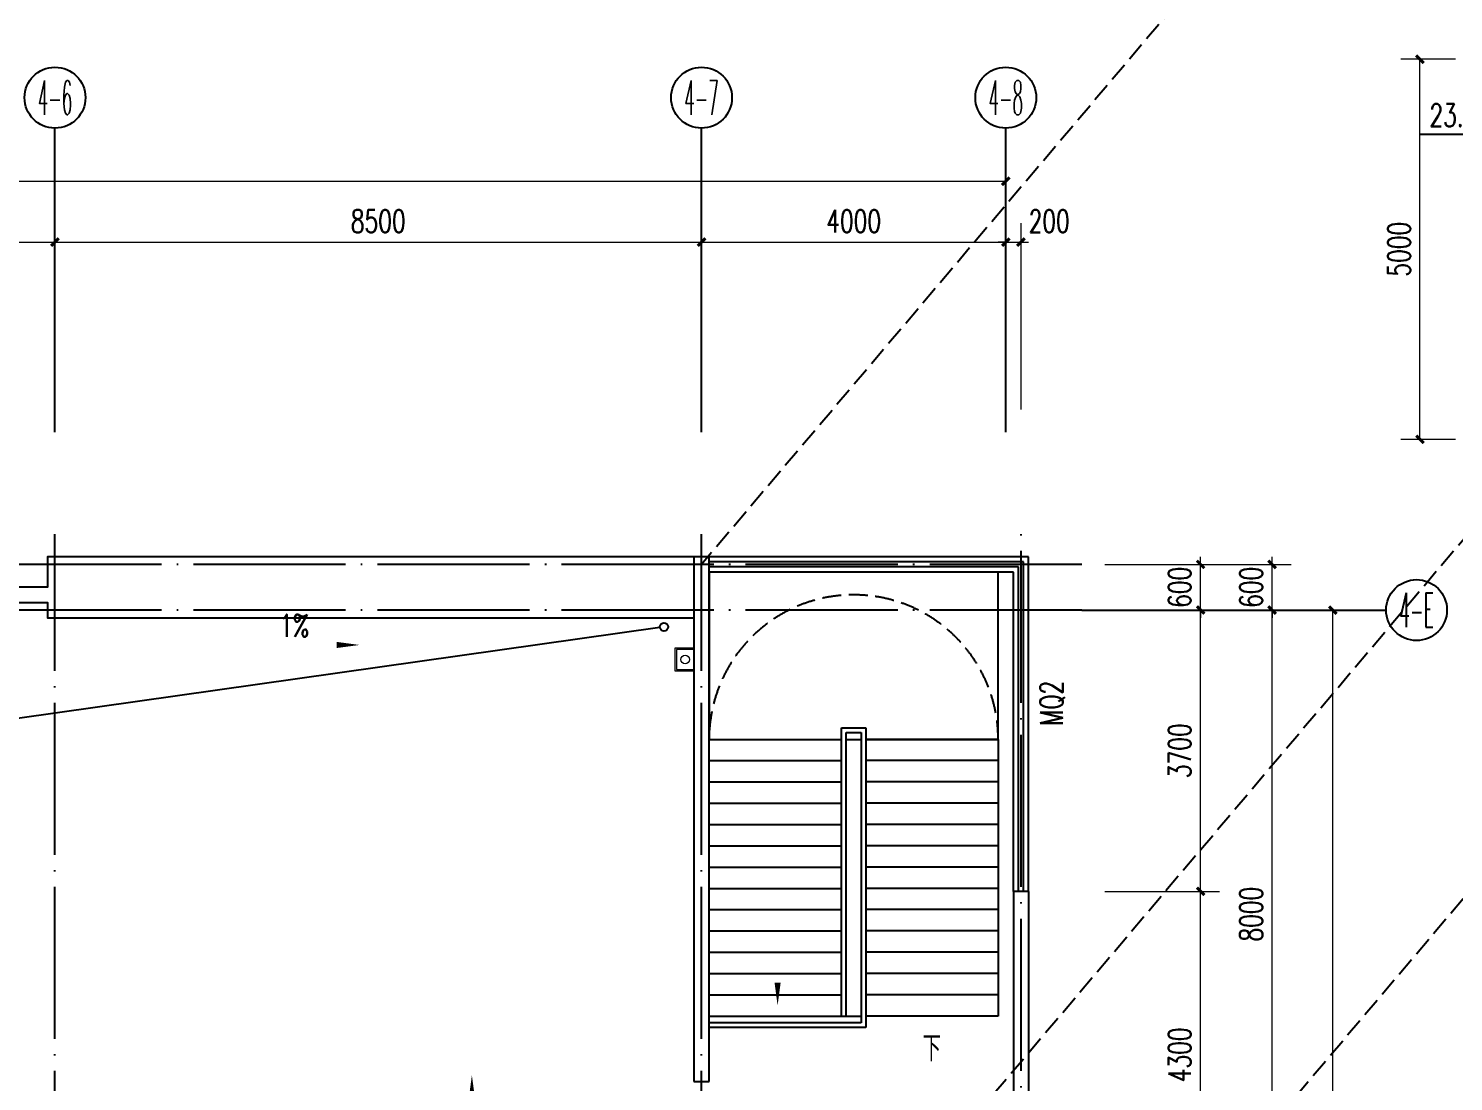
# Model space of a CAD drawing. Extents: x -124594 to 516503, y -3148 to 203159.
# Drawn here: x 391063 to 409797, y 109591 to 123440 of the extents above; entities that cross this region are included whole.
import ezdxf
from ezdxf.enums import TextEntityAlignment as Align

# ---------------------------------------------------------------- set-up
doc = ezdxf.new("R2010")
doc.units = 0
doc.header["$LTSCALE"] = 1000
doc.header["$MEASUREMENT"] = 0
doc.linetypes.add('DASH', pattern=[0.35, 0.25, -0.1])
doc.linetypes.add('DOTE', pattern=[2.42, 2, -0.2, 0.02, -0.2])
for name, color, linetype in [('AXIS', 3, 'Continuous'), ('AXIS_TEXT', 7, 'Continuous'), ('CURTWALL', 4, 'Continuous'), ('DIM_SYMB', 3, 'Continuous'), ('J-ANNO-标高标注', 144, 'Continuous'), ('J-AXIS-轴线', 1, 'DOTE'), ('J-DETL-立管管线', 181, 'Continuous'), ('J-FLOR-屋顶', 140, 'Continuous'), ('J-STAIR-楼梯', 142, 'Continuous'), ('J-WALL-墙体', 2, 'Continuous'), ('PUB_DIM', 3, 'Continuous'), ('WINDOW_TEXT', 7, 'Continuous'), ('分水线', 4, 'Continuous')]:
    doc.layers.add(name, color=color, linetype=linetype)
doc.layers.add('建筑底图', color=8, linetype='Continuous', lineweight=5)
doc.styles.add('_TCH_AXIS', font='COMPLEX', dxfattribs={"bigfont": 'GBCBIG'})
doc.styles.add('_TCH_DIM', font='SIMPLEX', dxfattribs={"bigfont": 'GBCBIG'})
doc.styles.add('_TCH_DIM_T3', font='SIMPLEX', dxfattribs={"width": 0.705882, "bigfont": 'GBCBIG'})
doc.styles.add('_TCH_WINDOW', font='SIMPLEX', dxfattribs={"height": 3.5, "bigfont": 'GBCBIG'})
doc.styles.add('COMPLEX', font='COMPLEX')
doc.dimstyles.new('_TCH_ARCH&&100', dxfattribs={"dimtxt": 297.5, "dimasz": 100, "dimexe": 250, "dimexo": 300, "dimgap": 126.25, "dimtad": 1, "dimdec": 0, "dimzin": 0, "dimdsep": 46, "dimtxsty": '_TCH_DIM_T3', "dimblk": 'ARCHTICK', "dimcen": 0.09, "dimclrt": 7, "dimazin": 2, "dimtfac": 1, "dimtdec": 0, "dimtix": 1, "dimtmove": 2, "dimatfit": 3, "dimfxl": 1, "dimtolj": 1, "dimtzin": 0, "dimarcsym": 0})

# ---------------------------------------------------------------- blocks, each defined once
blk = doc.blocks.new('_AXISO')
blk.add_circle((0, 0), 0.5)
at = {"layer": 'AXIS_TEXT', "style": 'COMPLEX', "width": 1.041667}
blk.add_attdef('A', text='', height=0.56, dxfattribs=at).set_placement((-0.25, -0.28), (0.25, -0.28), align=Align.FIT)
blk = doc.blocks.new('_ArchTick')
at = {"color": 0, "linetype": 'ByBlock', "const_width": 0.4}
blk.add_lwpolyline([(-0.5, -0.5), (0.5, 0.5)], dxfattribs=at)
blk = doc.blocks.new('*D258')
at = {"layer": 'AXIS', "color": 0, "lineweight": -2, "transparency": 16777216}
for p, q in [((357411, 118430), (357411, 121680)), ((403911, 118430), (403911, 121680)), ((357411, 121430), (403911, 121430))]:
    blk.add_line(p, q, dxfattribs=at)
at = {"layer": 'Defpoints', "color": 0, "transparency": 16777216}
for p in [(403911, 121430), (357411, 118130), (403911, 118130)]:
    blk.add_point(p, dxfattribs=at)
at = {"layer": 'AXIS', "color": 0, "lineweight": -2, "transparency": 16777216, "xscale": 100, "yscale": 100, "zscale": 100, "rotation": 180}
blk.add_blockref('_ArchTick', (357411, 121430), dxfattribs=at)
at = {"layer": 'AXIS', "color": 0, "lineweight": -2, "transparency": 16777216, "xscale": 100, "yscale": 100, "zscale": 100}
blk.add_blockref('_ArchTick', (403911, 121430), dxfattribs=at)
at = {"layer": 'AXIS', "color": 7, "transparency": 16777216, "insert": (380661, 121705), "char_height": 297.5, "attachment_point": 5, "style": '_TCH_DIM_T3'}
blk.add_mtext('\\A1;46500', dxfattribs=at)
blk = doc.blocks.new('*D259')
at = {"layer": 'AXIS', "color": 0, "lineweight": -2, "transparency": 16777216}
for p, q in [((403911, 118430), (403911, 120880)), ((404111, 118430), (404111, 120880)), ((403911, 120630), (403811, 120630)), ((403911, 120630), (404111, 120630)), ((404111, 120630), (404211, 120630))]:
    blk.add_line(p, q, dxfattribs=at)
at = {"layer": 'Defpoints', "color": 0, "transparency": 16777216}
for p in [(404111, 120630), (403911, 118130), (404111, 118130)]:
    blk.add_point(p, dxfattribs=at)
at = {"layer": 'AXIS', "color": 0, "lineweight": -2, "transparency": 16777216, "xscale": 100, "yscale": 100, "zscale": 100}
blk.add_blockref('_ArchTick', (403911, 120630), dxfattribs=at)
at = {"layer": 'AXIS', "color": 0, "lineweight": -2, "transparency": 16777216, "xscale": 100, "yscale": 100, "zscale": 100, "rotation": 180}
blk.add_blockref('_ArchTick', (404111, 120630), dxfattribs=at)
at = {"layer": 'AXIS', "color": 7, "transparency": 16777216, "insert": (404481, 120905), "char_height": 297.5, "attachment_point": 5, "style": '_TCH_DIM_T3'}
blk.add_mtext('\\A1;200', dxfattribs=at)
blk = doc.blocks.new('*D260')
at = {"layer": 'AXIS', "color": 0, "lineweight": -2, "transparency": 16777216}
for p, q in [((399911, 118430), (399911, 120880)), ((403911, 118430), (403911, 120880)), ((399911, 120630), (403911, 120630))]:
    blk.add_line(p, q, dxfattribs=at)
at = {"layer": 'Defpoints', "color": 0, "transparency": 16777216}
for p in [(403911, 120630), (399911, 118130), (403911, 118130)]:
    blk.add_point(p, dxfattribs=at)
at = {"layer": 'AXIS', "color": 0, "lineweight": -2, "transparency": 16777216, "xscale": 100, "yscale": 100, "zscale": 100, "rotation": 180}
blk.add_blockref('_ArchTick', (399911, 120630), dxfattribs=at)
at = {"layer": 'AXIS', "color": 0, "lineweight": -2, "transparency": 16777216, "xscale": 100, "yscale": 100, "zscale": 100}
blk.add_blockref('_ArchTick', (403911, 120630), dxfattribs=at)
at = {"layer": 'AXIS', "color": 7, "transparency": 16777216, "insert": (401911, 120905), "char_height": 297.5, "attachment_point": 5, "style": '_TCH_DIM_T3'}
blk.add_mtext('\\A1;4000', dxfattribs=at)
blk = doc.blocks.new('*D261')
at = {"layer": 'AXIS', "color": 0, "lineweight": -2, "transparency": 16777216}
for p, q in [((391411, 118430), (391411, 120880)), ((399911, 118430), (399911, 120880)), ((391411, 120630), (399911, 120630))]:
    blk.add_line(p, q, dxfattribs=at)
at = {"layer": 'Defpoints', "color": 0, "transparency": 16777216}
for p in [(399911, 120630), (391411, 118130), (399911, 118130)]:
    blk.add_point(p, dxfattribs=at)
at = {"layer": 'AXIS', "color": 0, "lineweight": -2, "transparency": 16777216, "xscale": 100, "yscale": 100, "zscale": 100, "rotation": 180}
blk.add_blockref('_ArchTick', (391411, 120630), dxfattribs=at)
at = {"layer": 'AXIS', "color": 0, "lineweight": -2, "transparency": 16777216, "xscale": 100, "yscale": 100, "zscale": 100}
blk.add_blockref('_ArchTick', (399911, 120630), dxfattribs=at)
at = {"layer": 'AXIS', "color": 7, "transparency": 16777216, "insert": (395661, 120905), "char_height": 297.5, "attachment_point": 5, "style": '_TCH_DIM_T3'}
blk.add_mtext('\\A1;8500', dxfattribs=at)
blk = doc.blocks.new('*D262')
at = {"layer": 'AXIS', "color": 0, "lineweight": -2, "transparency": 16777216}
for p, q in [((382911, 118430), (382911, 120880)), ((391411, 118430), (391411, 120880)), ((382911, 120630), (391411, 120630))]:
    blk.add_line(p, q, dxfattribs=at)
at = {"layer": 'Defpoints', "color": 0, "transparency": 16777216}
for p in [(391411, 120630), (382911, 118130), (391411, 118130)]:
    blk.add_point(p, dxfattribs=at)
at = {"layer": 'AXIS', "color": 0, "lineweight": -2, "transparency": 16777216, "xscale": 100, "yscale": 100, "zscale": 100, "rotation": 180}
blk.add_blockref('_ArchTick', (382911, 120630), dxfattribs=at)
at = {"layer": 'AXIS', "color": 0, "lineweight": -2, "transparency": 16777216, "xscale": 100, "yscale": 100, "zscale": 100}
blk.add_blockref('_ArchTick', (391411, 120630), dxfattribs=at)
at = {"layer": 'AXIS', "color": 7, "transparency": 16777216, "insert": (387161, 120905), "char_height": 297.5, "attachment_point": 5, "style": '_TCH_DIM_T3'}
blk.add_mtext('\\A1;8500', dxfattribs=at)
blk = doc.blocks.new('*D267')
at = {"layer": 'AXIS', "color": 0, "lineweight": -2, "transparency": 16777216}
for p, q in [((405211, 115791), (408461, 115791)), ((408211, 91791), (408211, 115791)), ((405211, 91791), (408461, 91791))]:
    blk.add_line(p, q, dxfattribs=at)
at = {"layer": 'Defpoints', "color": 0, "transparency": 16777216}
for p in [(404911, 115791), (408211, 115791), (404911, 91791)]:
    blk.add_point(p, dxfattribs=at)
at = {"layer": 'AXIS', "color": 0, "lineweight": -2, "transparency": 16777216, "xscale": 100, "yscale": 100, "zscale": 100}
for p, rotation in [((408211, 115791), 90), ((408211, 91791), 270)]:
    blk.add_blockref('_ArchTick', p, dxfattribs=dict(at, rotation=rotation))
at = {"layer": 'AXIS', "color": 7, "transparency": 16777216, "insert": (407936, 103791), "char_height": 297.5, "attachment_point": 5, "rotation": 90, "style": '_TCH_DIM_T3'}
blk.add_mtext('\\A1;24000', dxfattribs=at)
blk = doc.blocks.new('*D272')
at = {"layer": 'AXIS', "color": 0, "lineweight": -2, "transparency": 16777216}
for p, q in [((405211, 115791), (407661, 115791)), ((407411, 107791), (407411, 115791)), ((405211, 107791), (407661, 107791))]:
    blk.add_line(p, q, dxfattribs=at)
at = {"layer": 'Defpoints', "color": 0, "transparency": 16777216}
for p in [(404911, 115791), (407411, 115791), (404911, 107791)]:
    blk.add_point(p, dxfattribs=at)
at = {"layer": 'AXIS', "color": 0, "lineweight": -2, "transparency": 16777216, "xscale": 100, "yscale": 100, "zscale": 100}
for p, rotation in [((407411, 115791), 90), ((407411, 107791), 270)]:
    blk.add_blockref('_ArchTick', p, dxfattribs=dict(at, rotation=rotation))
at = {"layer": 'AXIS', "color": 7, "transparency": 16777216, "insert": (407136, 111791), "char_height": 297.5, "attachment_point": 5, "rotation": 90, "style": '_TCH_DIM_T3'}
blk.add_mtext('\\A1;8000', dxfattribs=at)
blk = doc.blocks.new('*D273')
at = {"layer": 'AXIS', "color": 0, "lineweight": -2, "transparency": 16777216}
for p, q in [((405211, 116391), (407661, 116391)), ((407411, 116391), (407411, 116491)), ((407411, 115791), (407411, 116391)), ((405211, 115791), (407661, 115791)), ((407411, 115791), (407411, 115691))]:
    blk.add_line(p, q, dxfattribs=at)
at = {"layer": 'Defpoints', "color": 0, "transparency": 16777216}
for p in [(404911, 116391), (407411, 116391), (404911, 115791)]:
    blk.add_point(p, dxfattribs=at)
at = {"layer": 'AXIS', "color": 0, "lineweight": -2, "transparency": 16777216, "xscale": 100, "yscale": 100, "zscale": 100}
for p, rotation in [((407411, 116391), 270), ((407411, 115791), 90)]:
    blk.add_blockref('_ArchTick', p, dxfattribs=dict(at, rotation=rotation))
at = {"layer": 'AXIS', "color": 7, "transparency": 16777216, "insert": (407136, 116091), "char_height": 297.5, "attachment_point": 5, "rotation": 90, "style": '_TCH_DIM_T3'}
blk.add_mtext('\\A1;600', dxfattribs=at)
blk = doc.blocks.new('*D288')
at = {"layer": 'Defpoints', "color": 0, "transparency": 16777216}
for p in [(409356, 123036), (410125, 123036), (410125, 118036)]:
    blk.add_point(p, dxfattribs=at)
at = {"layer": 'PUB_DIM', "color": 0, "lineweight": -2, "transparency": 16777216}
for p, q in [((409825, 123036), (409106, 123036)), ((409356, 118036), (409356, 123036)), ((409825, 118036), (409106, 118036))]:
    blk.add_line(p, q, dxfattribs=at)
at = {"layer": 'PUB_DIM', "color": 0, "lineweight": -2, "transparency": 16777216, "xscale": 100, "yscale": 100, "zscale": 100}
for p, rotation in [((409356, 123036), 90), ((409356, 118036), 270)]:
    blk.add_blockref('_ArchTick', p, dxfattribs=dict(at, rotation=rotation))
at = {"layer": 'PUB_DIM', "color": 7, "transparency": 16777216, "insert": (409081, 120536), "char_height": 297.5, "attachment_point": 5, "rotation": 90, "style": '_TCH_DIM_T3'}
blk.add_mtext('\\A1;5000', dxfattribs=at)
blk = doc.blocks.new('*D300')
at = {"layer": 'Defpoints', "color": 0, "transparency": 16777216}
for p in [(404911, 112091), (406472, 112091), (404911, 107791)]:
    blk.add_point(p, dxfattribs=at)
at = {"layer": 'PUB_DIM', "color": 0, "lineweight": -2, "transparency": 16777216}
for p, q in [((405211, 112091), (406722, 112091)), ((406472, 107791), (406472, 112091)), ((405211, 107791), (406722, 107791))]:
    blk.add_line(p, q, dxfattribs=at)
at = {"layer": 'PUB_DIM', "color": 0, "lineweight": -2, "transparency": 16777216, "xscale": 100, "yscale": 100, "zscale": 100}
for p, rotation in [((406472, 112091), 90), ((406472, 107791), 270)]:
    blk.add_blockref('_ArchTick', p, dxfattribs=dict(at, rotation=rotation))
at = {"layer": 'PUB_DIM', "color": 7, "transparency": 16777216, "insert": (406197, 109941), "char_height": 297.5, "attachment_point": 5, "rotation": 90, "style": '_TCH_DIM_T3'}
blk.add_mtext('\\A1;4300', dxfattribs=at)
blk = doc.blocks.new('*D301')
at = {"layer": 'Defpoints', "color": 0, "transparency": 16777216}
for p in [(404911, 115791), (406472, 115791), (404911, 112091)]:
    blk.add_point(p, dxfattribs=at)
at = {"layer": 'PUB_DIM', "color": 0, "lineweight": -2, "transparency": 16777216}
for p, q in [((405211, 115791), (406722, 115791)), ((406472, 112091), (406472, 115791)), ((405211, 112091), (406722, 112091))]:
    blk.add_line(p, q, dxfattribs=at)
at = {"layer": 'PUB_DIM', "color": 0, "lineweight": -2, "transparency": 16777216, "xscale": 100, "yscale": 100, "zscale": 100}
for p, rotation in [((406472, 115791), 90), ((406472, 112091), 270)]:
    blk.add_blockref('_ArchTick', p, dxfattribs=dict(at, rotation=rotation))
at = {"layer": 'PUB_DIM', "color": 7, "transparency": 16777216, "insert": (406197, 113941), "char_height": 297.5, "attachment_point": 5, "rotation": 90, "style": '_TCH_DIM_T3'}
blk.add_mtext('\\A1;3700', dxfattribs=at)
blk = doc.blocks.new('*D302')
at = {"layer": 'Defpoints', "color": 0, "transparency": 16777216}
for p in [(404911, 116391), (406472, 116391), (404911, 115791)]:
    blk.add_point(p, dxfattribs=at)
at = {"layer": 'PUB_DIM', "color": 0, "lineweight": -2, "transparency": 16777216}
for p, q in [((405211, 116391), (406722, 116391)), ((406472, 116391), (406472, 116491)), ((406472, 115791), (406472, 116391)), ((405211, 115791), (406722, 115791)), ((406472, 115791), (406472, 115691))]:
    blk.add_line(p, q, dxfattribs=at)
at = {"layer": 'PUB_DIM', "color": 0, "lineweight": -2, "transparency": 16777216, "xscale": 100, "yscale": 100, "zscale": 100}
for p, rotation in [((406472, 116391), 270), ((406472, 115791), 90)]:
    blk.add_blockref('_ArchTick', p, dxfattribs=dict(at, rotation=rotation))
at = {"layer": 'PUB_DIM', "color": 7, "transparency": 16777216, "insert": (406197, 116091), "char_height": 297.5, "attachment_point": 5, "rotation": 90, "style": '_TCH_DIM_T3'}
blk.add_mtext('\\A1;600', dxfattribs=at)
blk = doc.blocks.new('HERSFA')
at = {"color": 8}
for points in [[(399810.8, 115290.8), (399560.8, 115290.8), (399560.8, 114990.8), (399810.8, 114990.8)], [(399810.8, 115270.8), (399580.8, 115270.8), (399580.8, 115010.8), (399810.8, 115010.8)]]:
    blk.add_lwpolyline(points, dxfattribs=at)
blk.add_circle((399695.8, 115140.8), 55, dxfattribs=at)
at = {"layer": 'AXIS', "color": 8}
for p, q in [((391410.8, 118129.9), (391410.8, 122129.9)), ((399910.8, 118129.9), (399910.8, 122129.9)), ((403910.8, 118129.9), (403910.8, 122129.9)), ((404910.8, 115790.8), (408910.8, 115790.8))]:
    blk.add_line(p, q, dxfattribs=at)
at = {"layer": 'CURTWALL', "color": 8}
for p, q in [((404210.8, 116490.8), (400010.8, 116490.8)), ((404144.2, 116424.1), (400010.8, 116424.1)), ((404077.5, 116357.5), (400010.8, 116357.5)), ((404077.5, 112090.8), (404077.5, 116357.5)), ((404144.2, 112090.8), (404144.2, 116424.1)), ((404210.8, 112090.8), (404210.8, 116490.8)), ((404010.8, 116290.8), (400010.8, 116290.8)), ((404010.8, 112090.8), (404010.8, 116290.8))]:
    blk.add_line(p, q, dxfattribs=at)
at = {"layer": 'DIM_SYMB', "color": 8}
for points in [[(393642, 115332, 0, 0, 0), (395415.1, 115332, 0, 80, 0), (395115.1, 115332, 0, 0, 0)], [(402910.8, 110310.8, 0, 0, 0), (402910.8, 115190.8, 0, 0, 0), (400910.8, 115190.8, 0, 0, 0), (400910.8, 110590.8, 0, 80, 0), (400910.8, 110890.8, 0, 0, 0)], [(396891.8, 107012.2, 0, 0, 0), (396891.8, 109674.3, 0, 80, 0), (396891.8, 109374.3, 0, 0, 0)]]:
    blk.add_lwpolyline(points, format="xyseb", dxfattribs=at)
at = {"layer": 'J-ANNO-标高标注', "color": 8}
blk.add_line((410832.3, 122044.7), (409354.3, 122044.7), dxfattribs=at)
at = {"layer": 'J-AXIS-轴线', "color": 8}
for p, q in [((391410.8, 90790.8), (391410.8, 116790.8)), ((399910.8, 90790.8), (399910.8, 116790.8)), ((404110.8, 104890.8), (404110.8, 116790.8)), ((404910.8, 116390.8), (356410.8, 116390.8)), ((404910.8, 115790.8), (356410.8, 115790.8))]:
    blk.add_line(p, q, dxfattribs=at)
at = {"layer": 'J-AXIS-轴线', "color": 8, "linetype": 'DASH'}
for points in [[(411124.8, 129636.1), (399910.8, 116390.8)], [(399910.8, 104890.8), (411124.8, 118136.1)], [(415124.8, 118136.1), (403910.8, 104890.8)]]:
    blk.add_lwpolyline(points, dxfattribs=at)
at = {"layer": 'J-DETL-立管管线', "color": 8}
blk.add_circle((399417.3, 115569.3), 55, dxfattribs=at)
at = {"layer": 'J-FLOR-屋顶', "color": 8}
for points in [[(399910.8, 116490.8), (391310.8, 116490.8), (391310.8, 116090.8), (361510.8, 116090.8)], [(361510.8, 115890.8), (391310.8, 115890.8), (391310.8, 115690.8), (399810.8, 115690.8)]]:
    blk.add_lwpolyline(points, dxfattribs=at)
at = {"layer": 'J-STAIR-楼梯', "color": 8}
for p, q in [((403810.8, 116290.8), (400010.8, 116290.8)), ((400010.8, 116290.8), (400010.8, 114090.8)), ((403810.8, 114090.8), (403810.8, 116290.8)), ((401750.8, 110450.8), (401750.8, 114240.8)), ((401750.8, 114240.8), (402070.8, 114240.8)), ((401810.8, 110450.8), (401810.8, 114180.8)), ((401810.8, 114180.8), (402010.8, 114180.8)), ((402010.8, 114180.8), (402010.8, 110360.8)), ((402070.8, 114240.8), (402070.8, 110300.8)), ((400010.8, 110450.8), (400010.8, 114090.8)), ((400010.8, 114090.8), (401750.8, 114090.8)), ((400010.8, 114090.8), (401750.8, 114090.8)), ((401810.8, 110450.8), (401810.8, 114090.8)), ((401810.8, 114090.8), (402010.8, 114090.8)), ((402010.8, 114090.8), (402010.8, 110450.8)), ((403810.8, 114090.8), (402070.8, 114090.8)), ((402070.8, 114090.8), (403810.8, 114090.8)), ((403810.8, 114090.8), (403810.8, 110450.8)), ((400010.8, 113810.8), (401750.8, 113810.8)), ((403810.8, 113810.8), (402070.8, 113810.8)), ((400010.8, 113530.8), (401750.8, 113530.8)), ((403810.8, 113530.8), (402070.8, 113530.8)), ((400010.8, 113250.8), (401750.8, 113250.8)), ((403810.8, 113250.8), (402070.8, 113250.8)), ((400010.8, 112970.8), (401750.8, 112970.8)), ((403810.8, 112970.8), (402070.8, 112970.8)), ((400010.8, 112690.8), (401750.8, 112690.8)), ((403810.8, 112690.8), (402070.8, 112690.8)), ((400010.8, 112410.8), (401750.8, 112410.8)), ((403810.8, 112410.8), (402070.8, 112410.8)), ((400010.8, 112130.8), (401750.8, 112130.8)), ((403810.8, 112130.8), (402070.8, 112130.8)), ((400010.8, 111850.8), (401750.8, 111850.8)), ((403810.8, 111850.8), (402070.8, 111850.8)), ((400010.8, 111570.8), (401750.8, 111570.8)), ((403810.8, 111570.8), (402070.8, 111570.8)), ((400010.8, 111290.8), (401750.8, 111290.8)), ((403810.8, 111290.8), (402070.8, 111290.8)), ((400010.8, 111010.8), (401750.8, 111010.8)), ((403810.8, 111010.8), (402070.8, 111010.8)), ((400010.8, 110730.8), (401750.8, 110730.8)), ((403810.8, 110730.8), (402070.8, 110730.8)), ((400010.8, 110450.8), (401750.8, 110450.8)), ((402010.8, 110360.8), (400010.8, 110360.8)), ((400010.8, 110300.8), (400010.8, 110360.8)), ((401750.8, 110450.8), (401810.8, 110450.8)), ((401750.8, 110450.8), (401810.8, 110450.8)), ((401810.8, 110450.8), (402010.8, 110450.8)), ((403810.8, 110450.8), (402070.8, 110450.8)), ((402070.8, 110300.8), (400010.8, 110300.8))]:
    blk.add_line(p, q, dxfattribs=at)
at = {"layer": 'J-STAIR-楼梯', "color": 8, "linetype": 'DASH'}
blk.add_arc((401910.8, 114090.8), 1900, 0, 180, dxfattribs=at)
at = {"layer": 'J-WALL-墙体', "color": 8}
for p, q in [((399810.8, 116490.8), (399810.8, 109590.8)), ((400010.8, 116490.8), (399810.8, 116490.8)), ((400010.8, 109590.8), (400010.8, 116490.8)), ((404010.8, 112090.8), (404010.8, 107890.8)), ((404210.8, 112090.8), (404010.8, 112090.8)), ((404210.8, 112090.8), (404210.8, 107790.8)), ((399810.8, 109590.8), (400010.8, 109590.8))]:
    blk.add_line(p, q, dxfattribs=at)
at = {"layer": '分水线', "color": 8}
blk.add_lwpolyline([(399362.9, 115561.2), (390917.3, 114364.7), (382471.7, 115561.2)], dxfattribs=at)
at = {"layer": 'AXIS', "color": 8}
ref = blk.add_blockref('_AXISO', (391410.8, 122529.9), dxfattribs=dict(at, xscale=800, yscale=800, zscale=800))
ref.add_attrib('A', '4-6', dxfattribs={"layer": 'AXIS_TEXT', "color": 8, "height": 452.55, "style": '_TCH_AXIS', "width": 0.344262}).set_placement((391184.6, 122303.6), (391637.1, 122303.6), align=Align.FIT)
ref = blk.add_blockref('_AXISO', (399910.8, 122529.9), dxfattribs=dict(at, xscale=800, yscale=800, zscale=800))
ref.add_attrib('A', '4-7', dxfattribs={"layer": 'AXIS_TEXT', "color": 8, "height": 452.55, "style": '_TCH_AXIS', "width": 0.344262}).set_placement((399684.6, 122303.6), (400137.1, 122303.6), align=Align.FIT)
ref = blk.add_blockref('_AXISO', (403910.8, 122529.9), dxfattribs=dict(at, xscale=800, yscale=800, zscale=800))
ref.add_attrib('A', '4-8', dxfattribs={"layer": 'AXIS_TEXT', "color": 8, "height": 452.55, "style": '_TCH_AXIS', "width": 0.344262}).set_placement((403684.6, 122303.6), (404137.1, 122303.6), align=Align.FIT)
ref = blk.add_blockref('_AXISO', (409310.8, 115790.8), dxfattribs=dict(at, xscale=800, yscale=800, zscale=800))
ref.add_attrib('A', '4-E', dxfattribs={"layer": 'AXIS_TEXT', "color": 8, "height": 452.55, "style": '_TCH_AXIS', "width": 0.333333}).set_placement((409084.6, 115564.5), (409537.1, 115564.5), align=Align.FIT)
at = {"layer": 'DIM_SYMB', "color": 7, "style": '_TCH_DIM', "width": 0.705882}
blk.add_text('1%%%', height=297.5, dxfattribs=at).set_placement((394358.6, 115437))
at = {"layer": 'DIM_SYMB', "color": 7, "style": '_TCH_DIM'}
blk.add_text('下', height=337.6, dxfattribs=at).set_placement((402815.9, 109855.8))
at = {"layer": 'J-ANNO-标高标注', "color": 7, "style": '_TCH_DIM', "width": 0.705882}
blk.add_text('23.600', height=297.5, dxfattribs=at).set_placement((409480.3, 122149.7))
at = {"layer": 'WINDOW_TEXT', "color": 8, "style": '_TCH_WINDOW', "width": 0.705882}
blk.add_text('MQ2', height=297.5, rotation=90, dxfattribs=at).set_placement((404660.5, 114266))
at = {"layer": 'AXIS', "color": 8}
for p1, p2, distance, picture, middle in [((357410.8, 118129.9), (403910.8, 118129.9), 3300, '*D258', (380660.8, 121704.9)), ((382910.8, 118129.9), (391410.8, 118129.9), 2500, '*D262', (387160.8, 120904.9)), ((391410.8, 118129.9), (399910.8, 118129.9), 2500, '*D261', (395660.8, 120904.9)), ((399910.8, 118129.9), (403910.8, 118129.9), 2500, '*D260', (401910.8, 120904.9)), ((404910.8, 115790.8), (404910.8, 116390.8), -2500, '*D273', (407135.8, 116090.8)), ((404910.8, 91790.8), (404910.8, 115790.8), -3300, '*D267', (407935.8, 103790.8)), ((404910.8, 107790.8), (404910.8, 115790.8), -2500, '*D272', (407135.8, 111790.8))]:
    dim = blk.add_aligned_dim(p1=p1, p2=p2, distance=distance, dimstyle='_TCH_ARCH&&100', dxfattribs=at)
    dim.commit()
    dim.dimension.update_dxf_attribs({"geometry": picture, "text_midpoint": middle})
dim = blk.add_linear_dim(base=(404110.8, 120629.9), p1=(403910.8, 118129.9), p2=(404110.8, 118129.9), angle=0, dimstyle='_TCH_ARCH&&100', dxfattribs=at)
dim.commit()
dim.dimension.update_dxf_attribs({"geometry": '*D259', "text_midpoint": (404480.8, 120904.9), "dimtype": 161})
at = {"layer": 'PUB_DIM', "color": 8}
for p1, p2, distance, picture, middle in [((410124.8, 118036.1), (410124.8, 123036.1), 769.2, '*D288', (409080.6, 120536.1)), ((404910.8, 115790.8), (404910.8, 116390.8), -1561.3, '*D302', (406197.2, 116090.8)), ((404910.8, 112090.8), (404910.8, 115790.8), -1561.3, '*D301', (406197.2, 113940.8)), ((404910.8, 107790.8), (404910.8, 112090.8), -1561.3, '*D300', (406197.2, 109940.8))]:
    dim = blk.add_aligned_dim(p1=p1, p2=p2, distance=distance, dimstyle='_TCH_ARCH&&100', dxfattribs=at)
    dim.commit()
    dim.dimension.update_dxf_attribs({"geometry": picture, "text_midpoint": middle})

msp = doc.modelspace()

# ---------------------------------------------------------------- block references
at = {"layer": '建筑底图'}
msp.add_blockref('HERSFA', (0, 0), dxfattribs=at)

doc.saveas('drawing.dxf')
